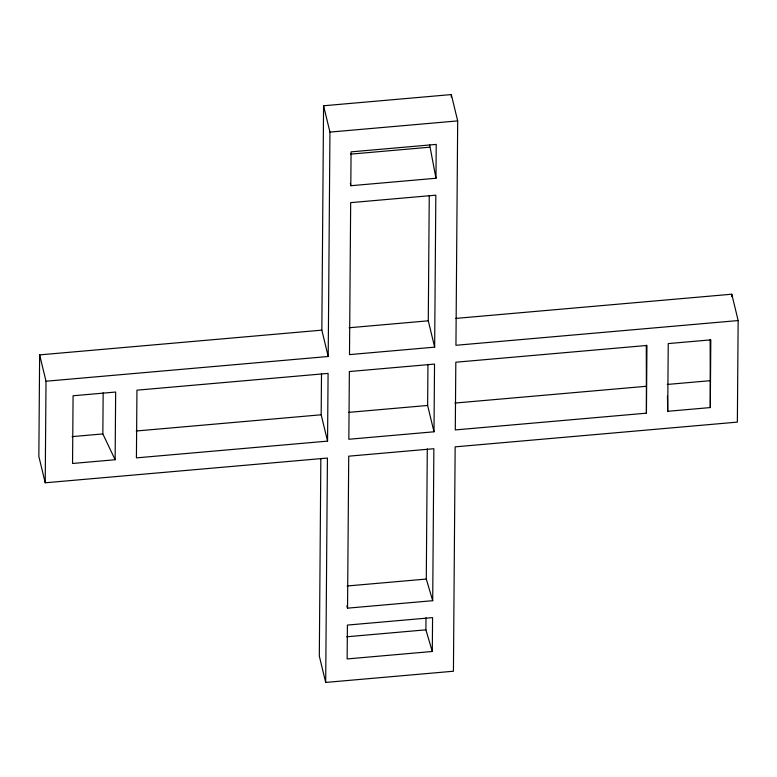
<?xml version="1.0" encoding="UTF-8"?>
<svg xmlns="http://www.w3.org/2000/svg" width="777" height="777" viewBox="0 0 777 777"><rect width="100%" height="100%" fill="white"/><g stroke="black" fill="none" stroke-linecap="round" stroke-linejoin="round"><path stroke-width="1.17" d="M39.637 354.885L46.008 381.225L328.205 356.488L321.843 330.147L39.637 354.885L38.85 456.449L45.221 482.789L327.428 458.051L325.689 682.429L453.428 671.231L455.157 446.853L737.363 422.115L738.15 320.551L731.779 294.211L455.604 318.424M45.221 482.789L46.008 381.225M115.132 459.741L115.656 392.035L73.077 395.765L72.552 463.471L115.132 459.741L102.846 433.925L103.166 392.812M320.843 458.401L319.318 656.099L325.689 682.429M327.554 441.122L328.079 373.407L136.946 390.171L136.422 457.876L327.554 441.122L321.183 414.782L321.503 373.679M321.843 330.147L323.572 105.769L451.311 94.571L457.682 120.901L455.944 345.289L738.15 320.551M328.205 356.488L329.943 132.1L323.572 105.769M347.542 608.158L348.718 456.186L433.877 448.717L432.702 600.689L347.542 608.158L346.863 605.875M350.806 185.722L351.068 151.865L436.227 144.396L435.965 178.254L350.806 185.722L350.34 183.421M432.303 651.476L432.566 617.618L347.406 625.077L347.144 658.935L432.303 651.476L425.893 629.836L425.99 617.744M432.702 600.689L426.291 579.059L427.292 448.892M434.003 431.789L434.528 364.083L349.368 371.542L348.844 439.258L434.003 431.789L427.632 405.458L427.952 364.345M434.654 347.154L435.829 195.182L350.67 202.642L349.495 354.613L434.654 347.154L428.282 320.814L429.254 195.474M435.965 178.254L429.642 144.794M451.291 96.989L451.311 94.571M646.425 413.17L646.95 345.454L455.817 362.218L455.293 429.924L646.425 413.17L646.289 345.202M667.715 411.305L668.239 343.589L710.819 339.86L710.295 407.566L667.715 411.305L667.453 396.124M710.295 407.566L710.149 339.607M731.759 296.629L731.779 294.211M329.943 132.1L457.682 120.901M350.466 154.157L429.623 147.212M349.126 327.758L428.282 320.814M72.096 436.625L102.846 433.925M136.228 431.002L321.183 414.782M348.475 412.393L427.632 405.458M454.963 403.059L645.969 386.315M667.258 384.45L709.838 380.72M347.125 585.994L426.291 579.059M346.736 636.781L425.893 629.836"/></g></svg>
